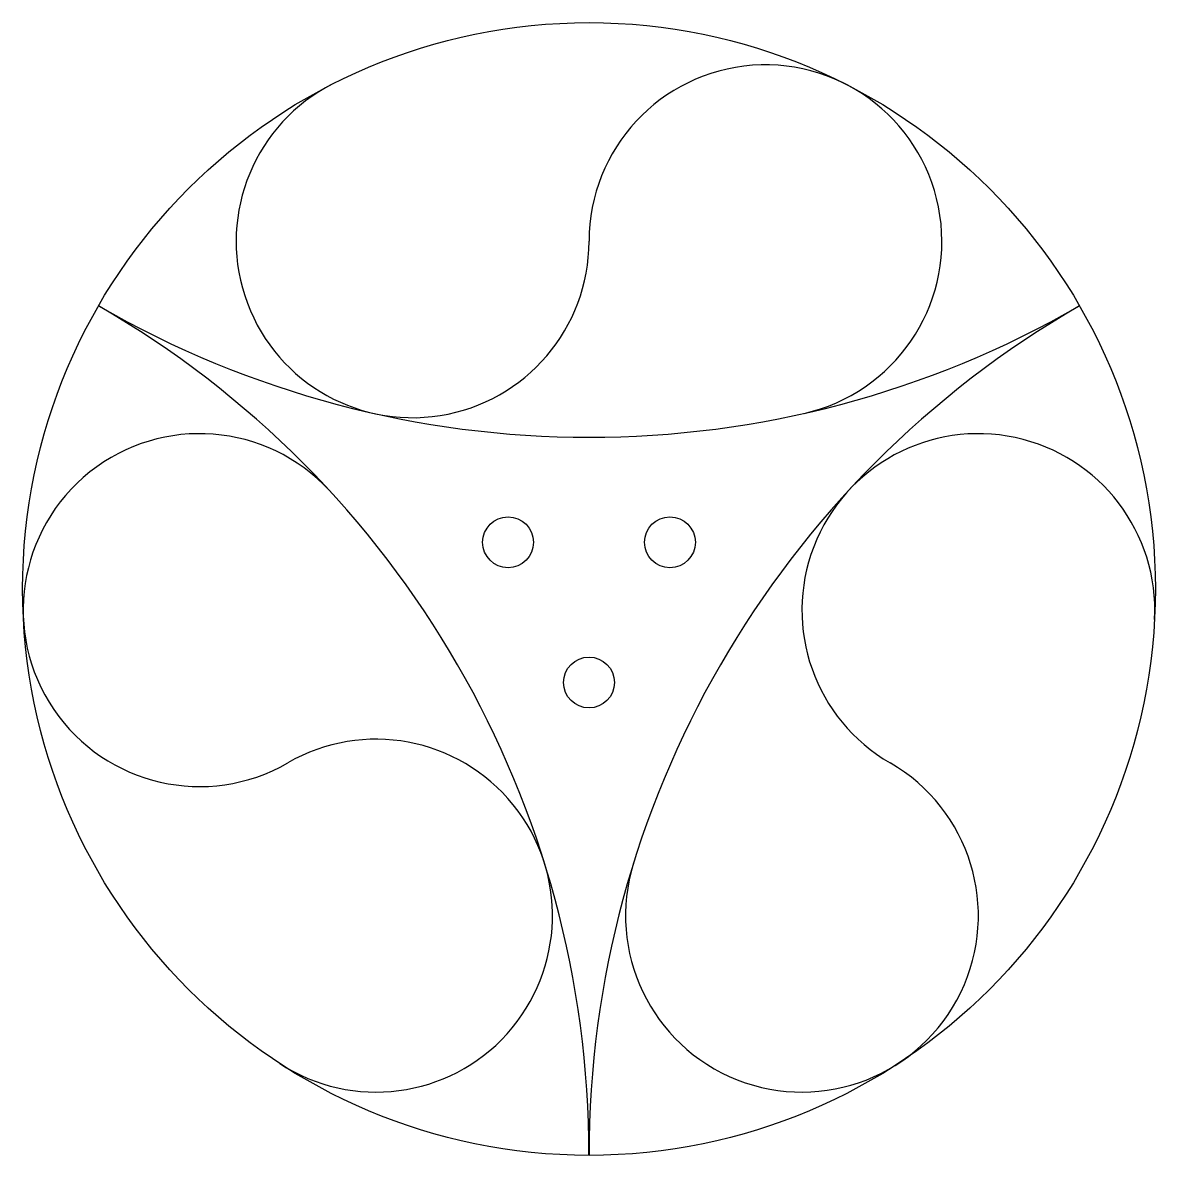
# Model space of a CAD drawing. Extents: x -12.5 to 12.5, y -12.5 to 12.5.
import ezdxf

# ---------------------------------------------------------------- set-up
doc = ezdxf.new("R2010")
doc.units = 0
doc.layers.add('MODELSKETCH_VISIBLE', color=7, linetype='CONTINUOUS')

msp = doc.modelspace()

# ---------------------------------------------------------------- linework, layer by layer
at = {"layer": 'MODELSKETCH_VISIBLE'}
for centre, radius in [((0, 0), 12.5), ((-1.786, 1.031), 0.561), ((1.786, 1.031), 0.561), ((0, -2.063), 0.561)]:
    msp.add_circle(centre, radius, dxfattribs=at)
for centre, radius, start, end in [((3.894, 7.675), 3.894, 282.6665, 180), ((-3.894, 7.675), 3.894, 116.899, 0), ((0, 25), 21.651, 240, 300), ((-21.651, -12.5), 21.651, 0, 60), ((21.651, -12.5), 21.651, 120, 180), ((-8.594, -0.466), 3.894, 42.6665, 300), ((8.594, -0.466), 3.894, 356.899, 240), ((-4.7, -7.21), 3.894, 236.899, 120), ((4.7, -7.21), 3.894, 162.6665, 60)]:
    msp.add_arc(centre, radius, start, end, dxfattribs=at)

doc.saveas('drawing.dxf')
